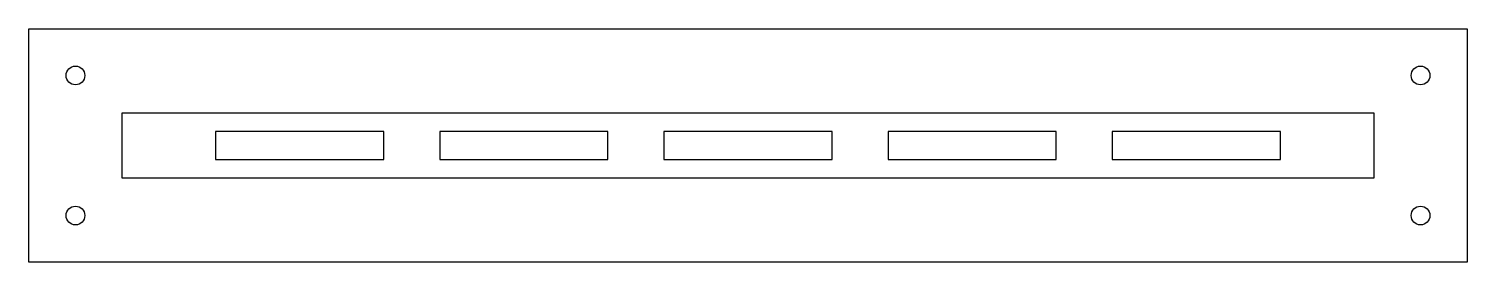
# Model space of a CAD drawing. Header units: millimetres. Extents: x -308 to 0, y -50 to 0.
import ezdxf

# ---------------------------------------------------------------- set-up
doc = ezdxf.new("R2010")
doc.units = ezdxf.units.MM
doc.layers.get('0').update_dxf_attribs({"linetype": 'CONTINUOUS'})

msp = doc.modelspace()

# ---------------------------------------------------------------- linework, layer by layer
for points in [[(0, 0), (0, -50), (-308, -50), (-308, 0)], [(-308, 0), (0, 0), (0, -50), (-308, -50)], [(-288, -18), (-20, -18), (-20, -32), (-288, -32)], [(-232, -28), (-232, -22), (-268, -22), (-268, -28)], [(-184, -28), (-184, -22), (-220, -22), (-220, -28)], [(-136, -28), (-136, -22), (-172, -22), (-172, -28)], [(-88, -28), (-88, -22), (-124, -22), (-124, -28)], [(-40, -22), (-76, -22), (-76, -28), (-40, -28)]]:
    msp.add_lwpolyline(points, close=True)
for centre in [(-298, -10), (-10, -10), (-298, -40), (-10, -40)]:
    msp.add_circle(centre, 2)

doc.saveas('drawing.dxf')
